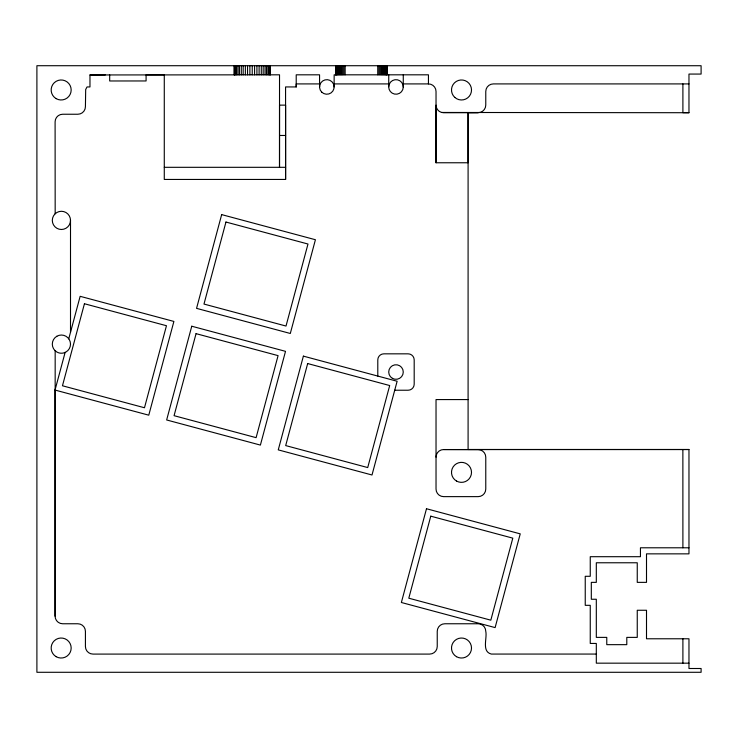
<?xml version="1.0" encoding="UTF-8"?>
<svg xmlns="http://www.w3.org/2000/svg" width="738" height="738" viewBox="0 0 738 738"><rect width="100%" height="100%" fill="white"/><g stroke="black" fill="none" stroke-linecap="round" stroke-linejoin="round"><path stroke-width="1.11" d="M596.313 654.062L491.287 654.062C481.425 651.506 487.366 638.204 485.77 631.341A7.583 7.583 0 0 0 478.187 623.758L444.82 623.758A7.583 7.583 0 0 0 437.237 631.341L437.237 646.506A7.583 7.583 0 0 1 429.654 654.089L93.006 654.089A7.583 7.583 0 0 1 85.423 646.506L85.423 631.341A7.583 7.583 0 0 0 77.841 623.758L62.684 623.758A7.583 7.583 0 0 1 55.101 616.184L55.175 350.725M234.121 65.71L234.112 74.815L234.73 74.833L234.73 65.71M235.634 74.833L235.643 65.71M236.538 74.833L236.547 65.71M237.977 74.833L237.987 65.71M239.416 74.833L239.426 65.71M243.171 74.824L243.171 65.71M245.357 74.824L245.357 65.71M247.544 74.824L247.544 65.71M249.887 74.824L249.887 65.71M252.23 74.815L252.23 65.71M254.573 74.815L254.582 65.71M256.916 74.815L256.925 65.71M259.103 74.815L259.112 65.71M261.289 74.815L261.289 65.71M265.043 74.806L265.043 65.71M266.483 74.806L266.483 65.71M267.922 74.806L267.922 65.71M268.826 74.806L268.826 65.71M269.73 65.71L269.73 74.806L270.348 74.815L270.348 65.71M270.043 74.815L270.043 65.71M109.694 74.889L109.685 80.977L146.087 80.959L146.087 74.87L164.279 74.861L164.279 179.445L285.597 179.445L285.569 86.936L296.215 86.946L296.215 74.815L319.563 74.815L319.563 86.955M335.698 74.815L335.698 65.728L335.753 74.815M468.095 112.656L468.095 162.766L436.029 162.766L436.029 91.494A7.583 7.583 0 0 0 428.446 83.911L428.446 74.815L334.157 74.815L334.12 86.927M436.029 162.766L436.029 105.137A7.583 7.583 0 0 0 443.612 112.72L478.187 112.656A7.583 7.583 0 0 0 485.77 105.073L485.77 91.494A7.583 7.583 0 0 1 493.344 83.911L688.969 83.911M388.714 86.724L388.751 74.815M55.101 616.184L55.027 390.061L65.138 352.349M68.745 338.88L80.147 296.316L173.891 321.436L148.772 415.18L55.027 390.061M387.146 65.737L387.192 74.815M478.187 112.656L468.095 112.72L468.095 449.488L688.969 449.534L688.969 553.851L646.506 553.851L646.506 582.365L637.254 582.365L637.254 562.771L596.313 562.771L596.313 582.365L591.313 582.365L591.313 599.256L596.313 599.256L596.313 637.383L606.774 637.383L606.774 644.661L626.793 644.661L626.793 637.383L637.254 637.383L637.254 610.261L646.506 610.261L646.506 638.776L688.969 638.776L688.969 668.499L701.1 668.499L701.1 672.29L36.9 672.29L36.9 65.71L701.1 65.728L701.1 74.068L688.969 74.068L688.969 112.72L441.647 112.462M55.175 213.789L55.101 121.816A7.583 7.583 0 0 1 62.684 114.242L77.841 114.242A7.583 7.583 0 0 0 85.423 106.659L85.682 89.529L87.019 86.946L89.971 86.946L89.971 74.962L105.313 74.907M436.029 457.136A7.583 7.583 0 0 1 443.612 449.553L688.969 449.488M89.971 74.962L279.527 74.815L279.508 167.314L279.527 105.137L285.597 105.137L285.597 179.445M319.563 83.911L296.215 83.911L296.215 86.946M334.13 83.911L388.723 83.911M403.271 83.911L428.446 83.911M279.527 135.469L285.597 135.469M164.279 167.314L285.597 167.314M394.719 390.227L408.123 390.227A6.07 6.07 0 0 0 414.193 384.166L414.193 359.904A6.07 6.07 0 0 0 408.123 353.834L383.861 353.834A6.07 6.07 0 0 0 377.791 359.904L377.791 376.076M468.095 399.572L436.029 399.572L436.029 489.045A7.583 7.583 0 0 0 443.612 496.628L478.187 496.628A7.583 7.583 0 0 0 485.77 489.045L485.77 457.209A7.583 7.583 0 0 0 478.187 449.626L443.612 449.553M688.969 547.79L640.446 547.79L640.446 556.701L590.252 556.701L590.252 576.295L585.243 576.295L585.243 605.326L590.252 605.326L590.252 643.444L596.313 643.444L596.313 663.167L688.969 663.176M688.969 112.72L682.899 112.693L682.899 83.911M682.871 449.562L682.899 547.79M682.899 638.776L682.899 663.176M403.271 74.815L403.271 87.158A7.279 7.279 0 0 1 392.173 93.136A7.279 7.279 0 0 1 392.542 80.534A7.279 7.279 0 0 1 403.271 87.158M386.906 65.737L386.906 74.815M386.509 65.737L386.509 74.815M385.956 65.737L385.956 74.815M385.273 65.737L385.273 74.815M384.452 65.737L384.452 74.815M383.52 65.737L383.52 74.815M382.487 65.737L382.487 74.815M381.38 65.737L381.38 74.815M380.199 65.737L380.199 74.815M378.991 65.737L378.991 74.815M377.745 65.737L377.745 74.815M345.144 65.737L345.144 74.815M343.908 65.737L343.908 74.815M342.69 65.737L342.69 74.815M341.519 65.737L341.519 74.815M340.412 65.737L340.412 74.815M339.379 65.737L339.379 74.815M338.447 65.737L338.447 74.815M337.626 65.737L337.626 74.815M336.934 65.737L336.934 74.815M336.39 65.737L336.39 74.815M335.993 65.737L335.993 74.815M263.162 65.71L263.162 74.815M241.298 65.71L241.298 74.824M234.426 65.71L234.426 74.815M70.507 220.385A9.096 9.096 0 0 1 56.854 228.263L54.972 226.815A9.096 9.096 0 0 1 54.972 213.946L56.854 212.507A9.096 9.096 0 0 1 70.507 220.385L70.507 332.321M84.436 303.742L62.462 385.771L144.482 407.754L166.465 325.726L84.436 303.742M191.76 326.224L166.65 419.968L260.394 445.088L285.514 351.343L191.76 326.224M221.668 214.61L196.557 308.355L290.302 333.475L315.421 239.73L221.668 214.61M196.05 333.65L174.076 415.679L256.104 437.662L278.078 355.633L196.05 333.65M225.957 222.037L203.983 304.065L286.012 326.048L307.986 244.02L225.957 222.037M303.383 356.131L278.263 449.876L372.007 474.995L397.127 381.251L303.383 356.131M307.672 363.557L285.689 445.586L367.718 467.569L389.692 385.54L307.672 363.557M426.49 508.74L401.371 602.494L495.115 627.604L520.235 533.86L426.49 508.74M430.771 516.176L408.797 598.204L490.825 620.178L512.799 538.15L430.771 516.176M56.854 336.251L54.972 337.7A9.096 9.096 0 0 0 54.972 350.568L56.854 352.008A9.096 9.096 0 0 0 63.763 352.921L65.959 352.008A9.096 9.096 0 0 0 69.289 339.581L67.841 337.7A9.096 9.096 0 0 0 56.854 336.251M56.162 98.643A10.009 10.009 0 0 0 71.171 89.971A10.009 10.009 0 0 0 56.162 81.309A10.009 10.009 0 0 0 56.162 98.643M454.811 97.416A10.009 10.009 0 0 0 471.296 92.056A10.009 10.009 0 0 0 458.409 80.46A10.009 10.009 0 0 0 454.811 97.416M456.499 656.691A10.009 10.009 0 0 0 471.508 648.029A10.009 10.009 0 0 0 456.499 639.357A10.009 10.009 0 0 0 456.499 656.691M56.162 656.691A10.009 10.009 0 0 0 71.171 648.029A10.009 10.009 0 0 0 56.162 639.357A10.009 10.009 0 0 0 56.162 656.691M456.499 481.028A10.009 10.009 0 0 0 471.508 472.357A10.009 10.009 0 0 0 456.499 463.695A10.009 10.009 0 0 0 456.499 481.028M321.703 92.102A7.279 7.279 0 0 0 333.88 88.809A7.279 7.279 0 0 0 324.941 79.916A7.279 7.279 0 0 0 321.703 92.102M392.358 378.336A7.279 7.279 0 0 0 403.271 372.035A7.279 7.279 0 0 0 392.358 365.725A7.279 7.279 0 0 0 392.358 378.336"/></g></svg>
